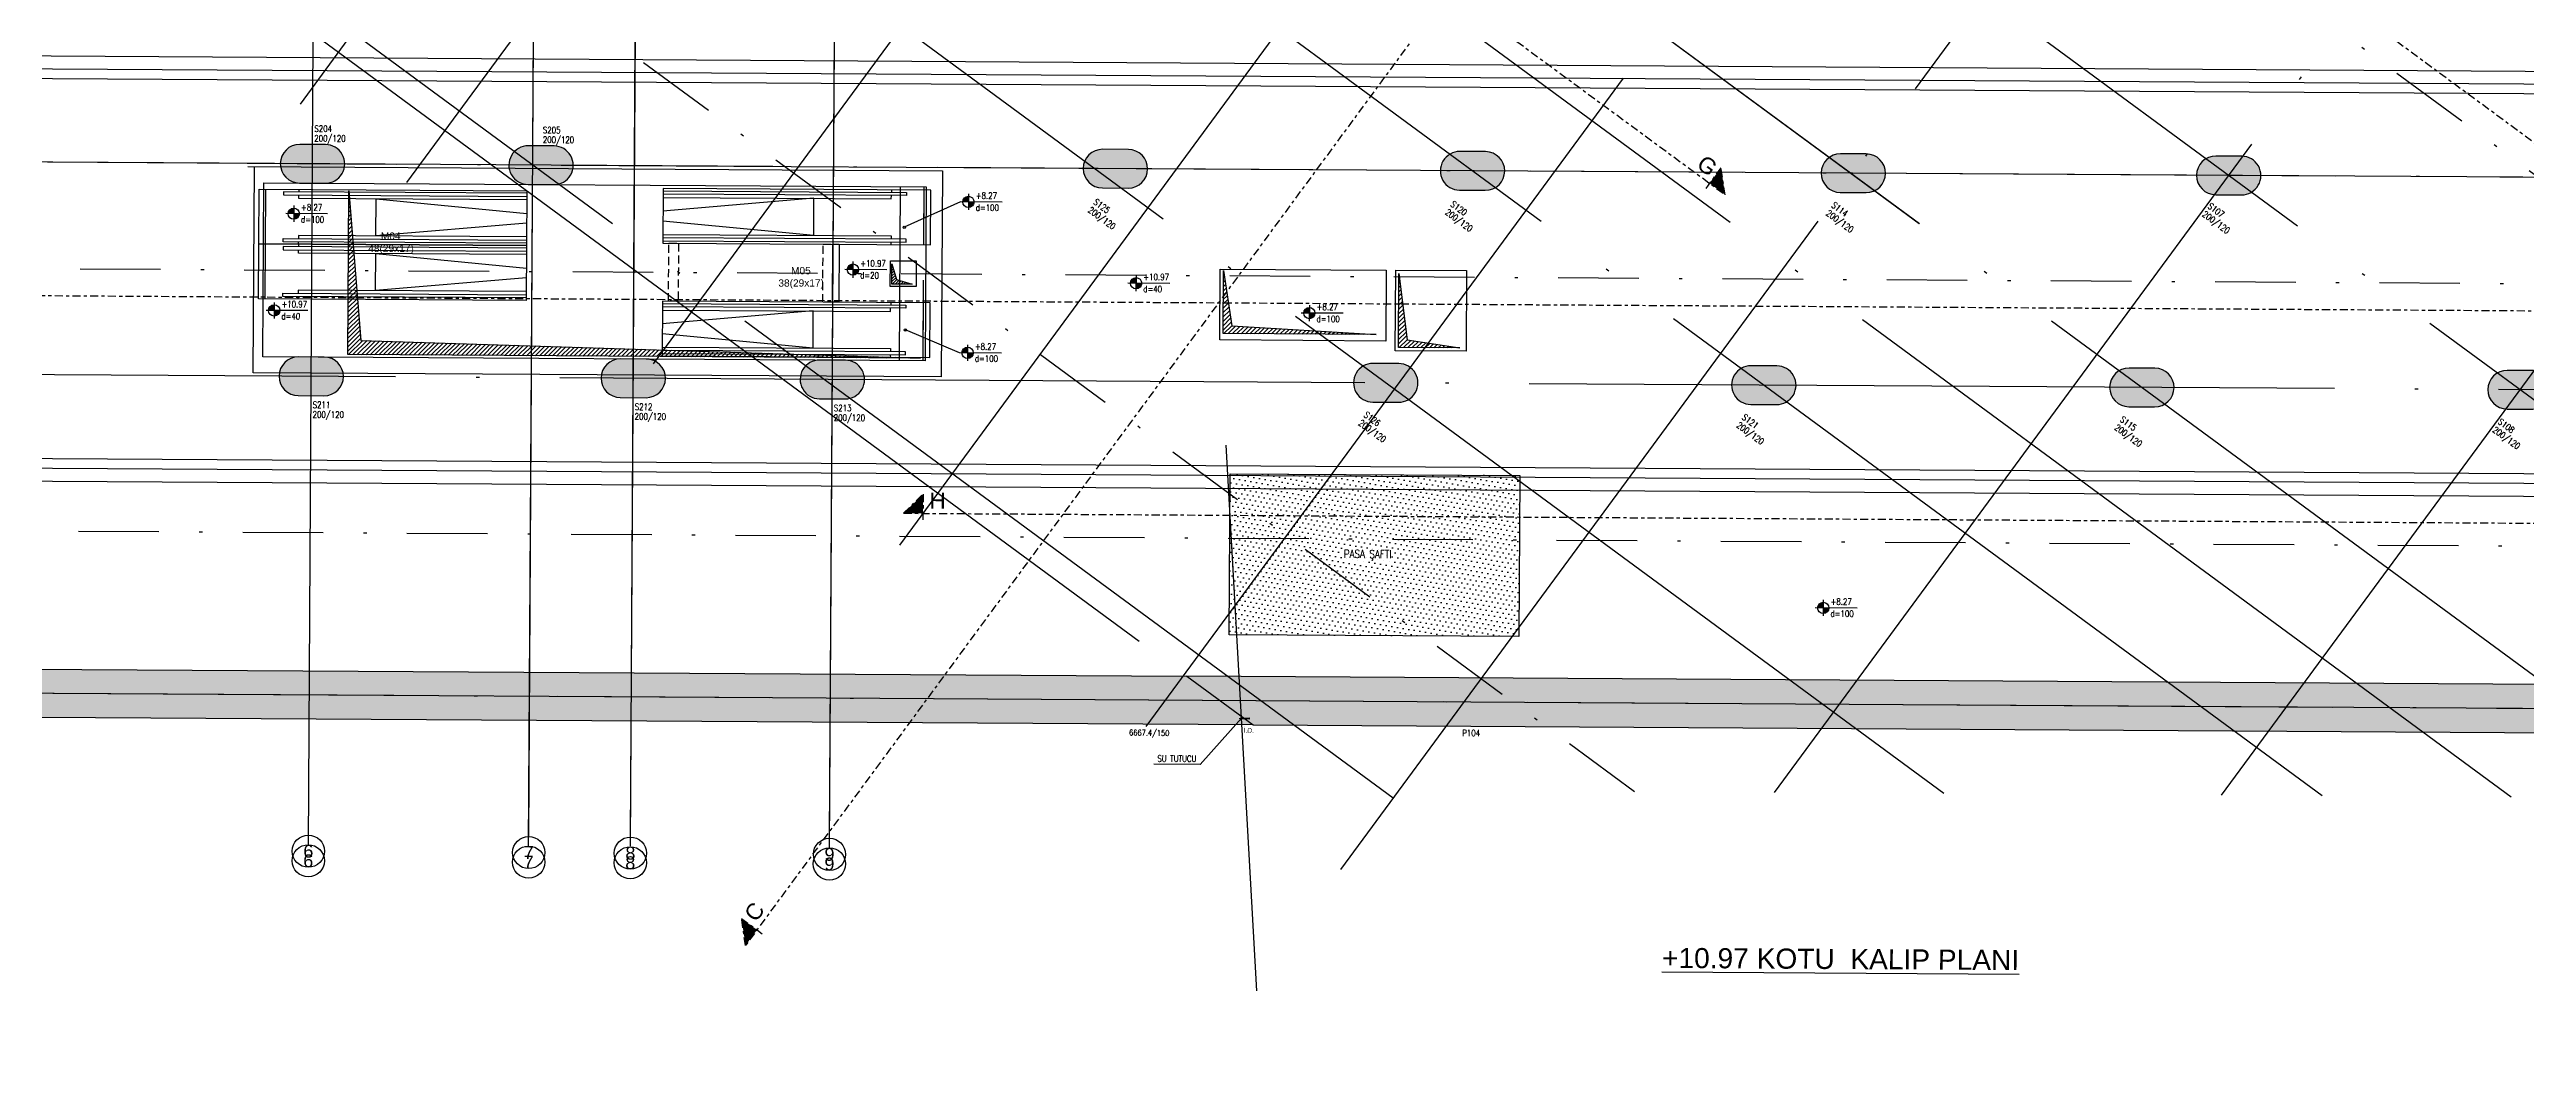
# Model space of a CAD drawing. Header units: millimetres. Extents: x 400392 to 401381, y 4543975 to 4544147.
# Drawn here: x 400687.6 to 400764.5, y 4544069.7 to 4544100.7 of the extents above; entities that cross this region are included whole.
import ezdxf
from ezdxf.enums import TextEntityAlignment as Align

# ---------------------------------------------------------------- set-up
doc = ezdxf.new("R2010")
doc.units = ezdxf.units.MM
for name, pattern in [('ACAD_ISO05W100', [33, 24, -3, 0, -3, 0, -3]), ('AKS', [3, 2.5, -0.25, 0, -0.25]), ('CENTER', [2, 1.25, -0.25, 0.25, -0.25]), ('CONTINU', [0]), ('DASHDOT2', [0.5, 0.25, -0.125, 0, -0.125]), ('HIDDEN', [0.375, 0.25, -0.125])]:
    doc.linetypes.add(name, pattern=pattern)
for name, color, linetype in [('aks prota', 2, 'AKS'), ('bosluk prota', 2, 'Continuous'), ('bosluk tarama prota', 8, 'Continuous'), ('boşluk prota', 2, 'Continuous'), ('boşluk taraması prota', 252, 'Continuous'), ('caks prota', 4, 'Continuous'), ('iderzi_PROTA', 3, 'Continuous'), ('kesit tarama prota', 252, 'Continuous'), ('kiriş prota', 6, 'Continuous'), ('kolon prota', 1, 'Continuous'), ('kolon tarama prota', 252, 'Continuous'), ('lkolon prota', 4, 'Continuous'), ('lperde prota', 4, 'Continuous'), ('not yazısı prota', 6, 'Continuous'), ('not çizgisi prota', 4, 'Continuous'), ('perde prota', 1, 'Continuous'), ('PRT-AL-TUNEL_EKSENI', 14, 'DASHDOT2'), ('prt-s-taxis', 7, 'Continuous'), ('skesit prota', 7, 'Continuous'), ('st-s_kolon tarama', 252, 'Continuous'), ('st-s_level (kot)', 6, 'Continuous'), ('st-s_levelmark (kot işareti)', 4, 'Continuous'), ('st_s_su tutucu', 2, 'Continuous'), ('st_s_ölçü', 4, 'Continuous'), ('taks prota', 7, 'Continuous'), ('temel prota', 6, 'Continuous'), ('tkesit prota', 7, 'Continuous'), ('tkolon prota', 6, 'Continuous'), ('tperde prota', 6, 'Continuous'), ('tplan prota', 7, 'Continuous')]:
    doc.layers.add(name, color=color, linetype=linetype)
doc.styles.add('AKS', font='romanstw.shx', dxfattribs={"height": 25})
doc.styles.add('Arial', font='Arial.ttf')
doc.styles.add('OLCU', font='romanstw.shx')
doc.styles.add('PRT-MI-a_Arial', font='Arial.ttf', dxfattribs={"height": 30})
doc.styles.add('TAKS', font='Arial Unicode.ttf')
doc.styles.add('text25_PROTA', font='Arial.ttf', dxfattribs={"height": 25})
doc.styles.add('tkolon', font='romanstw.shx')
doc.styles.add('TSIMPLEX', font='romanstw.shx')
doc.dimstyles.new('1-50', dxfattribs={"dimtxt": 10, "dimasz": 4, "dimexe": 4, "dimexo": 8, "dimgap": 4, "dimtad": 1, "dimdec": 1, "dimrnd": 0.05, "dimzin": 9, "dimdsep": 46, "dimtxsty": 'OLCU', "dimblk1": 'OBLIQUE', "dimblk2": 'OBLIQUE', "dimsah": 1, "dimcen": 2, "dimdle": 4, "dimclrd": 4, "dimclre": 4, "dimclrt": 3, "dimadec": 1, "dimazin": 0, "dimtfac": 1, "dimtdec": 1, "dimtix": 1, "dimtmove": 2, "dimatfit": 3, "dimldrblk": 'OBLIQUE', "dimfxl": 1, "dimtvp": 1, "dimtolj": 1, "dimtzin": 1, "dimarcsym": 0})

# ---------------------------------------------------------------- blocks, each defined once
blk = doc.blocks.new('A$C5FA63770')
at = {"color": 253}
blk.add_lwpolyline([(-574.4182109265821, 268.9042390474756), (-574.4182109265821, 98.90423904751833)], dxfattribs=at)
at = {"layer": 'st_s_ölçü', "color": 252, "ltscale": 0.1}
blk.add_line((235.9810456187479, 98.90423904754334), (235.9810456187479, 268.904239047497), dxfattribs=at)
for points in [[(-574.4182109265821, 98.90423904751833), (256.9810456187362, 98.90423904741374), (256.9810456187508, 268.9042390475433), (-574.4182109265821, 268.9042390474756)], [(-574.4182109265821, 261.4042390475433), (181.2810456187726, 261.4042390475433), (181.2810456187726, 251.6542390475433), (-574.4182109265821, 251.6542390475433)], [(-574.4182109265821, 241.404239047497), (134.2810456187726, 241.404239047497), (134.2810456187653, 251.6542390475433)], [(-574.4182109265821, 168.904239047497), (-105.9189543819521, 126.4042390475902), (-105.9189543819521, 241.404239047497), (-574.4182109265821, 198.904239047497)], [(134.2810456187726, 268.9042390475433), (134.2810456187581, 261.4042390475433)], [(-574.4182109265821, 126.4042390475906), (134.2810456187726, 126.4042390475897), (134.2810456187653, 116.1542390475433)], [(-574.4182109265821, 106.4042390475443), (181.2810456187726, 106.4042390475433), (181.2810456187726, 116.1542390475433), (-574.4182109265821, 116.1542390475443)], [(134.2810456187726, 98.90423904754334), (134.2810456187581, 106.4042390475433)]]:
    blk.add_lwpolyline(points, dxfattribs=at)
blk = doc.blocks.new('Stair_Anotation')
at = {"color": 0, "style": 'PRT-MI-a_Arial'}
blk.add_attdef('M.ADI', text='', height=0.2, dxfattribs=at).set_placement((0, 0), align=Align.BOTTOM_CENTER)
blk.add_attdef('BAS.SAYI-(EN-RIHT)', text='', height=0.2, dxfattribs=at).set_placement((0, -0.07999999999999999), align=Align.TOP_CENTER)
blk = doc.blocks.new('PLAN_KOT')
at = {"layer": 'st-s_levelmark (kot işareti)'}
h = blk.add_hatch(color=256, dxfattribs=at)
h.paths.add_polyline_path([(0, 17.5, 0.4142135623730951), (-17.5, 0), (0, 0)])
h.paths.add_polyline_path([(17.5, 0), (0, 0), (0, -17.5, 0.4142135623730951)])
for p, q in [((105, 0), (-25, 0)), ((0, 25), (0, -25))]:
    blk.add_line(p, q, dxfattribs=at)
blk.add_circle((0, 0), 17.5, dxfattribs=at)
at = {"layer": 'st-s_level (kot)', "color": 6, "style": 'OLCU', "width": 0.8}
for tag, p in [('KOT', (22.6700442370493, 9.780006943954504)), ('DÖŞEME_KALINLIĞI', (22.6700442370493, -27.62999305603444))]:
    blk.add_attdef(tag, p, '', height=20, dxfattribs=at)
blk = doc.blocks.new('_Oblique')
at = {"layer": 'st_s_ölçü', "lineweight": -2}
blk.add_line((-0.5, -0.5), (0.5, 0.5), dxfattribs=at)
blk = doc.blocks.new('D')
at = {"layer": 'st_s_su tutucu', "linetype": 'CONTINU', "ltscale": 0.2}
for p, q in [((-39987.83090962706, 52508.18991963421), (-39992.63090966878, 52508.18991966914)), ((-39992.63090966878, 52508.18991966914), (-39992.63090980848, 52507.38991968935)), ((-39992.63090980848, 52507.38991968935), (-39990.63090962501, 52506.05655179494)), ((-39990.63090992199, 52478.65671955824), (-39991.93117670823, 52478.6567195757)), ((-39991.93117670823, 52478.6567195757), (-39991.93117659182, 52477.72311959402)), ((-39991.93117659182, 52477.72311959402), (-39990.63090987367, 52477.72311951835)), ((-39990.6309096902, 52498.50671976196), (-39991.53117650332, 52498.50671977942)), ((-39991.53117650332, 52498.50671977942), (-39991.53117639622, 52497.87311976865)), ((-39991.53117639622, 52497.87311976865), (-39990.63090970417, 52497.87311978029)), ((-39990.63090980196, 52488.50671968629), (-39991.53117661508, 52488.50671963972)), ((-39991.53117661508, 52488.50671963972), (-39991.53117662905, 52487.87311965806)), ((-39991.53117662905, 52487.87311965806), (-39990.630909937, 52487.87311964059)), ((-39991.53117661508, 52467.87311965223), (-39991.53117662905, 52468.5067196339)), ((-39991.53117662905, 52468.5067196339), (-39990.630909937, 52468.50671965136)), ((-39990.63090980196, 52467.87311960567), (-39991.53117661508, 52467.87311965223)), ((-39991.53117650332, 52457.87311951254), (-39991.53117639622, 52458.50671952331)), ((-39991.53117639622, 52458.50671952331), (-39990.63090970417, 52458.50671951166)), ((-39990.6309096902, 52457.87311953), (-39991.53117650332, 52457.87311951254)), ((-39990.63090962501, 52506.05655179494), (-39990.6309096902, 52498.50671976196)), ((-39990.63090970417, 52497.87311978029), (-39990.63090980196, 52488.50671968629)), ((-39990.630909937, 52487.87311964059), (-39990.63090992199, 52478.65671955824)), ((-39990.630909937, 52468.50671965136), (-39990.63090992199, 52477.72311973372)), ((-39990.63090970417, 52458.50671951166), (-39990.63090980196, 52467.87311960567)), ((-39990.63090962501, 52450.32328749701), (-39990.6309096902, 52457.87311953)), ((-39989.83090974534, 52506.05655187643), (-39987.83090964103, 52507.38991968935)), ((-39989.83090955907, 52498.50671965136), (-39989.83090974534, 52506.05655187643)), ((-39988.9306429881, 52498.50671966883), (-39989.83090955907, 52498.50671965136)), ((-39989.83090992229, 52488.50671961062), (-39989.83090981984, 52497.87311973373)), ((-39989.83090981984, 52497.87311973373), (-39988.93064300207, 52497.87311962313)), ((-39988.93064335132, 52488.50671965136), (-39989.83090992229, 52488.50671961062)), ((-39989.83091007002, 52478.65671960481), (-39989.8309099316, 52487.87311978029)), ((-39989.8309099316, 52487.87311978029), (-39988.93064311383, 52487.87311964059)), ((-39988.53064343977, 52478.65671965137), (-39989.83091007002, 52478.65671960481)), ((-39989.83090998934, 52477.72311965805), (-39988.53064344908, 52477.72311964058)), ((-39989.83091007002, 52477.72311968715), (-39989.8309099316, 52468.50671951166)), ((-39989.8309099316, 52468.50671951166), (-39988.93064311383, 52468.50671965136)), ((-39988.93064335132, 52467.87311964059), (-39989.83090992229, 52467.87311968134)), ((-39989.83090992229, 52467.87311968134), (-39989.83090981984, 52458.50671955823)), ((-39989.83090981984, 52458.50671955823), (-39988.93064300207, 52458.50671966883)), ((-39988.9306429881, 52457.87311962313), (-39989.83090955907, 52457.87311964059)), ((-39989.83090955907, 52457.87311964059), (-39989.83090974534, 52450.32328741552)), ((-39988.93064300207, 52497.87311962313), (-39988.9306429881, 52498.50671966883)), ((-39988.93064311383, 52487.87311964059), (-39988.93064335132, 52488.50671965136)), ((-39988.93064311383, 52468.50671965136), (-39988.93064335132, 52467.87311964059)), ((-39988.93064300207, 52458.50671966883), (-39988.9306429881, 52457.87311962313)), ((-39988.53064344908, 52477.72311964058), (-39988.53064343977, 52478.65671965137)), ((-39987.83090964103, 52507.38991968935), (-39987.83090962706, 52508.18991963421)), ((-39992.63090980848, 52448.98991960261), (-39990.63090962501, 52450.32328749701)), ((-39992.63090966878, 52448.18991962282), (-39992.63090980848, 52448.98991960261)), ((-39987.83090962706, 52448.18991965774), (-39992.63090966878, 52448.18991962282)), ((-39989.83090974534, 52450.32328741552), (-39987.83090964103, 52448.98991960261)), ((-39987.83090964103, 52448.98991960261), (-39987.83090962706, 52448.18991965774))]:
    blk.add_line(p, q, dxfattribs=at)

msp = doc.modelspace()

# ---------------------------------------------------------------- hatches: boundary and pattern name
at = {"layer": 'bosluk tarama prota'}
h = msp.add_hatch(dxfattribs=at)
h.set_pattern_fill('ANSI31', color=256, scale=0.4999999155251673, angle=204.7693146184561)
h.set_pattern_definition([(44.76931461914369, (400744.5006967778, 4544096.502815258), (-0.04401587322390473, 0.04437174308518879), [])])
h.paths.add_polyline_path([(400713.7229223931, 4544093.448708852), (400713.7254730705, 4544094.082221902), (400713.868917421, 4544093.596213774), (400714.3527907133, 4544093.44617285)])
at = {"layer": 'boşluk taraması prota', "ltscale": 2}
h = msp.add_hatch(dxfattribs=at)
h.set_pattern_fill('ANSI31', color=256, scale=0.02999999493151005, angle=-0.3483762470927203, style=0)
h.set_pattern_definition([(44.65162375290723, (399992.1162956562, 4543684.24982621), (-0.0669411463886956, 0.06776018266323292), [])])
h.paths.add_polyline_path([(400696.859255732, 4544096.348439088), (400697.2320791604, 4544091.70152889), (400714.6292125471, 4544091.152148707), (400696.828318391, 4544091.26038504)])
h = msp.add_hatch(dxfattribs=at)
h.set_pattern_fill('ANSI31', color=256, scale=0.02999999493151005, angle=-0.3483762470927203, style=0)
h.set_pattern_definition([(44.65162375290723, (400019.2950001881, 4543684.902762224), (-0.0669411463886956, 0.06776018266323292), [])])
h.paths.add_polyline_path([(400724.0189420306, 4544093.873575572), (400724.2745599071, 4544092.14905331), (400728.7582758493, 4544091.884431597), (400724.0070229229, 4544091.913321055)])
h = msp.add_hatch(dxfattribs=at)
h.set_pattern_fill('ANSI31', color=256, scale=0.02999999493151005, angle=-0.3483762470927203, style=0)
h.set_pattern_definition([(44.65162375290723, (400024.7424664143, 4543684.469632193), (-0.0669411463886956, 0.06776018266323292), [])])
h.paths.add_polyline_path([(400729.4684737795, 4544093.780148119), (400729.7220261344, 4544091.715923278), (400731.3544537066, 4544091.468638502), (400729.4544891496, 4544091.480191023)])
at = {"layer": 'kesit tarama prota'}
h = msp.add_hatch(color=256, dxfattribs=at)
h.dxf.hatch_style = 1
h.paths.add_polyline_path([(400739.467244687, 4544097.065252308), (400739.5948854922, 4544096.226379503), (400739.1116286879, 4544096.581995502)])
h = msp.add_hatch(color=256, dxfattribs=at)
h.dxf.hatch_style = 1
h.paths.add_polyline_path([(400714.6921291356, 4544086.929183064), (400714.0884921644, 4544086.332842421), (400714.6884809718, 4544086.329194256)])
h = msp.add_hatch(color=256, dxfattribs=at)
h.dxf.hatch_style = 1
h.paths.add_polyline_path([(400709.0515934285, 4544073.750547223), (400709.1792342332, 4544072.911674418), (400709.5348502332, 4544073.394931221)])
at = {"layer": 'kolon tarama prota'}
h = msp.add_hatch(color=256, dxfattribs=at)
h.dxf.hatch_style = 1
edge = h.paths.add_edge_path()
edge.add_arc((400695.3337569153, 4544097.187759036), 0.5999998986302009, 89.65162375290727, 269.6516237529073)
edge.add_line((400695.3301087506, 4544096.587770229), (400696.1300938276, 4544096.58290601))
edge.add_arc((400696.1337419916, 4544097.182894818), 0.5999998986302009, 269.6516237529073, 449.6516237529074)
edge.add_line((400696.1373901563, 4544097.782883625), (400695.3374050793, 4544097.787747845))
h = msp.add_hatch(color=256, dxfattribs=at)
h.dxf.hatch_style = 1
edge = h.paths.add_edge_path()
edge.add_arc((400695.7332493039, 4544097.185694974), 0.5999998986278553, -0.3483762470927203, 359.6516237529073)
h = msp.add_hatch(color=256, dxfattribs=at)
h.dxf.hatch_style = 1
edge = h.paths.add_edge_path()
edge.add_arc((400702.4298594557, 4544097.144611984), 0.5999998986302009, 89.65162375290727, 269.6516237529073)
edge.add_line((400702.4262112915, 4544096.544623176), (400703.2261963685, 4544096.539758956))
edge.add_arc((400703.2298445324, 4544097.139747764), 0.5999998986302009, 269.6516237529073, 449.6516237529074)
edge.add_line((400703.2334926967, 4544097.739736572), (400702.4335076197, 4544097.744600791))
h = msp.add_hatch(color=256, dxfattribs=at)
h.dxf.hatch_style = 1
edge = h.paths.add_edge_path()
edge.add_arc((400720.264071879, 4544097.036173061), 0.5999998986302009, 89.65162375290727, 269.6516237529073)
edge.add_line((400720.2604237148, 4544096.436184254), (400721.0604087918, 4544096.431320034))
edge.add_arc((400721.0640569557, 4544097.031308842), 0.5999998986302009, 269.6516237529073, 449.6516237529074)
edge.add_line((400721.0677051204, 4544097.63129765), (400720.2677200434, 4544097.636161869))
h = msp.add_hatch(color=256, dxfattribs=at)
h.dxf.hatch_style = 1
edge = h.paths.add_edge_path()
edge.add_arc((400731.3528461806, 4544096.968749017), 0.5999998986302009, 89.65162375290727, 269.6516237529073)
edge.add_line((400731.3491980154, 4544096.36876021), (400732.1491830924, 4544096.36389599))
edge.add_arc((400732.1528312578, 4544096.963884797), 0.5999998986302009, 269.6516237529073, 449.6516237529074)
edge.add_line((400732.1564794215, 4544097.563873606), (400731.3564943445, 4544097.568737825))
h = msp.add_hatch(color=256, dxfattribs=at)
h.dxf.hatch_style = 1
edge = h.paths.add_edge_path()
edge.add_arc((400743.1762612783, 4544096.896858072), 0.5999998986302009, 89.65162375290727, 269.6516237529073)
edge.add_line((400743.1726131137, 4544096.296869265), (400743.9725981907, 4544096.292005045))
edge.add_arc((400743.9762463551, 4544096.891993852), 0.5999998986302009, 269.6516237529073, 449.6516237529074)
edge.add_line((400743.9798945198, 4544097.491982661), (400743.1799094428, 4544097.496846881))
h = msp.add_hatch(color=256, dxfattribs=at)
h.dxf.hatch_style = 1
edge = h.paths.add_edge_path()
edge.add_arc((400754.8321650471, 4544096.825985899), 0.5999998986302009, 89.65162375290727, 269.6516237529073)
edge.add_line((400754.8285168828, 4544096.22599709), (400755.6285019598, 4544096.221132871))
edge.add_arc((400755.6321501243, 4544096.82112168), 0.5999998986302009, 269.6516237529073, 449.6516237529074)
edge.add_line((400755.635798288, 4544097.421110487), (400754.835813211, 4544097.425974706))
h = msp.add_hatch(color=256, dxfattribs=at)
h.dxf.hatch_style = 1
edge = h.paths.add_edge_path()
edge.add_arc((400695.2936271061, 4544090.587882154), 0.5999998986302009, 89.65162375290727, 269.6516237529073)
edge.add_line((400695.2899789414, 4544089.987893345), (400696.0899640184, 4544089.983029125))
edge.add_arc((400696.0936121834, 4544090.583017934), 0.5999998986302009, 269.6516237529073, 449.6516237529074)
edge.add_line((400696.0972603485, 4544091.183006741), (400695.2972752715, 4544091.187870961))
h = msp.add_hatch(color=256, dxfattribs=at)
h.dxf.hatch_style = 1
edge = h.paths.add_edge_path()
edge.add_arc((400705.2934405664, 4544090.527079413), 0.5999998986302009, 89.65162375290727, 269.6516237529073)
edge.add_line((400705.2897924017, 4544089.927090604), (400706.0897774787, 4544089.922226384))
edge.add_arc((400706.0934256436, 4544090.522215193), 0.5999998986302009, 269.6516237529073, 449.6516237529074)
edge.add_line((400706.0970738088, 4544091.122204), (400705.2970887318, 4544091.12706822))
h = msp.add_hatch(color=256, dxfattribs=at)
h.dxf.hatch_style = 1
edge = h.paths.add_edge_path()
edge.add_arc((400711.4750245269, 4544090.489492986), 0.5999998986302009, 89.65162375290727, 269.6516237529073)
edge.add_line((400711.4713763623, 4544089.889504178), (400712.2713614393, 4544089.884639959))
edge.add_arc((400712.2750096032, 4544090.484628768), 0.5999998986302009, 269.6516237529073, 449.6516237529074)
edge.add_line((400712.2786577679, 4544091.084617575), (400711.4786726909, 4544091.089481794))
h = msp.add_hatch(color=256, dxfattribs=at)
h.dxf.hatch_style = 1
edge = h.paths.add_edge_path()
edge.add_arc((400728.6579054147, 4544090.385014413), 0.5999998986302009, 89.65162375290727, 269.6516237529073)
edge.add_line((400728.6542572505, 4544089.785025604), (400729.4542423275, 4544089.780161384))
edge.add_arc((400729.4578904915, 4544090.380150194), 0.5999998986302009, 269.6516237529073, 449.6516237529074)
edge.add_line((400729.4615386566, 4544090.980139), (400728.6615535796, 4544090.98500322))
h = msp.add_hatch(color=256, dxfattribs=at)
h.dxf.hatch_style = 1
edge = h.paths.add_edge_path()
edge.add_arc((400740.3966675913, 4544090.313638191), 0.5999998986302009, 89.65162375290727, 269.6516237529073)
edge.add_line((400740.3930194275, 4544089.713649381), (400741.1930045045, 4544089.708785161))
edge.add_arc((400741.1966526676, 4544090.308773972), 0.5999998986302009, 269.6516237529073, 449.6516237529074)
edge.add_line((400741.2003008332, 4544090.908762779), (400740.4003157562, 4544090.913626999))
h = msp.add_hatch(color=256, dxfattribs=at)
h.dxf.hatch_style = 1
edge = h.paths.add_edge_path()
edge.add_arc((400752.1354297679, 4544090.242261969), 0.5999998986302009, 89.65162375290727, 269.6516237529073)
edge.add_line((400752.1317816032, 4544089.64227316), (400752.9317666802, 4544089.63740894))
edge.add_arc((400752.9354148447, 4544090.237397749), 0.5999998986302009, 269.6516237529073, 449.6516237529074)
edge.add_line((400752.9390630089, 4544090.837386556), (400752.1390779319, 4544090.842250776))
h = msp.add_hatch(color=256, dxfattribs=at)
h.dxf.hatch_style = 1
edge = h.paths.add_edge_path()
edge.add_arc((400763.8777282783, 4544090.170864244), 0.5999998986302009, 89.65162375290727, 269.6516237529073)
edge.add_line((400763.8740801145, 4544089.570875434), (400764.6740651915, 4544089.566011215))
edge.add_arc((400764.6777133555, 4544090.166000024), 0.5999998986302009, 269.6516237529073, 449.6516237529074)
edge.add_line((400764.6813615202, 4544090.76598883), (400763.8813764432, 4544090.77085305))
h = msp.add_hatch(color=256, dxfattribs=at)
h.dxf.hatch_style = 1
h.paths.add_polyline_path([(400724.9373683617, 4544079.757441649), (400658.1795633119, 4544080.163354972), (400658.1950680111, 4544082.713307403), (400657.7950753584, 4544082.715739515), (400657.7975074686, 4544083.115732053), (400659.3974777358, 4544083.106003614), (400659.388661338, 4544081.656030662), (400722.881954405, 4544081.269966837)])
h = msp.add_hatch(color=256, dxfattribs=at)
h.dxf.hatch_style = 1
h.paths.add_polyline_path([(400795.5261809491, 4544080.828261792), (400722.881954405, 4544081.269966837), (400724.9373683617, 4544079.757441649), (400797.5815949058, 4544079.315736605)])
at = {"layer": 'st-s_kolon tarama', "ltscale": 0.001}
h = msp.add_hatch(dxfattribs=at)
h.set_pattern_fill('DOTS', color=253, scale=0.0999999831050335, angle=53.65945628526433)
h.set_pattern_definition([(53.65945628526433, (399642.7491170261, 4543676.967119813), (-0.08083826416323478, 0.1580098652856432), [0, -0.1587499731792406])])
h.paths.add_polyline_path([(400733.2255904083, 4544087.507188922), (400724.2257582936, 4544087.56191139), (400724.1953569232, 4544082.562004658), (400733.1951890374, 4544082.507282193)])

# ---------------------------------------------------------------- linework, layer by layer
at = {"layer": 'aks prota', "ltscale": 10}
for p, q in [((400781.6081755203, 4544077.412824551), (400698.790185268, 4544138.356410069)), ((400781.6081962716, 4544077.41282396), (400698.7901920262, 4544138.356419776)), ((400781.6081962711, 4544077.41282396), (400698.7901920262, 4544138.356419776)), ((400698.6671725954, 4544096.605838317), (400726.3459521569, 4544134.21932752)), ((400698.667179333, 4544096.605840969), (400726.3459635703, 4544134.219336527)), ((400698.667179333, 4544096.605840968), (400726.3459635698, 4544134.219336526)), ((400769.8694133442, 4544077.484200774), (400694.7006012714, 4544132.798956818)), ((400769.8694321113, 4544077.484200194), (400694.7006073385, 4544132.798965584)), ((400764.0000322564, 4544077.519888883), (400692.6558092739, 4544130.020230191)), ((400764.0000500316, 4544077.519888313), (400692.6558149951, 4544130.02023849)), ((400764.000050032, 4544077.519888313), (400692.6558149955, 4544130.020238489)), ((400706.3187386668, 4544090.975251655), (400733.9975182279, 4544128.588740858)), ((400706.3187466972, 4544090.975253357), (400733.9975309349, 4544128.588748914)), ((400706.3187466976, 4544090.975253355), (400733.9975309344, 4544128.588748914)), ((400758.1306511681, 4544077.555576995), (400690.6110172765, 4544127.241503565)), ((400758.1306679519, 4544077.55557643), (400690.6110226521, 4544127.241511393)), ((400713.969804361, 4544085.345032729), (400741.6485839221, 4544122.958521932)), ((400713.9698136831, 4544085.34503348), (400741.6485979217, 4544122.958529036)), ((400746.3918889915, 4544077.626953218), (400686.5214332794, 4544121.684050313)), ((400746.391903792, 4544077.626952664), (400686.5214379649, 4544121.684057202)), ((400746.3919037925, 4544077.626952664), (400686.5214379644, 4544121.684057202)), ((400721.6218708106, 4544079.714078331), (400749.3006503731, 4544117.327567535)), ((400721.6218814263, 4544079.71407813), (400749.3006656636, 4544117.327573689)), ((400721.6218814263, 4544079.71407813), (400749.3006656636, 4544117.327573689)), ((400729.2924875324, 4544077.483805357), (400680.4463266181, 4544113.428413237)), ((400729.292499444, 4544077.483804777), (400680.4463302772, 4544113.428418729)), ((400729.2924994444, 4544077.483804778), (400680.4463302768, 4544113.428418729)), ((400727.6625808673, 4544075.268878336), (400755.3413604288, 4544112.882367539)), ((400727.6625925032, 4544075.268877383), (400755.3413767419, 4544112.882372942)), ((400727.6625925037, 4544075.268877383), (400755.3413767414, 4544112.882372942)), ((400695.6051769615, 4544076.038859314), (400695.8160685152, 4544110.722759714)), ((400702.4450505236, 4544075.997270232), (400702.6559420777, 4544110.681170633)), ((400702.4468602976, 4544076.296125297), (400702.6559346654, 4544110.681165603)), ((400705.6050686184, 4544075.990639271), (400705.8170761466, 4544110.858076315)), ((400705.6068778592, 4544076.289494338), (400705.8170682015, 4544110.858071255)), ((400711.7846322474, 4544075.940481957), (400711.9966397746, 4544110.807919001)), ((400711.7864404432, 4544076.239337031), (400711.9966307851, 4544110.80791395)), ((400741.1294293646, 4544077.658951012), (400762.9365465399, 4544107.293269411)), ((400741.1294432762, 4544077.658950463), (400762.9365641358, 4544107.293273869)), ((400741.1294432767, 4544077.658950463), (400762.9365641358, 4544107.293273869)), ((400755.0102138156, 4544077.574550464), (400771.9815030657, 4544100.637323283)), ((400755.0102300723, 4544077.5745499), (400771.9815221885, 4544100.637326617)), ((400755.0102300723, 4544077.5745499), (400771.981522189, 4544100.637326618)), ((400818.7517130733, 4544096.437332829), (400652.8355602366, 4544097.446167327)), ((400818.7516860478, 4544096.437330205), (400652.8355612424, 4544097.446164533)), ((400800.330014789, 4544096.549343893), (400676.9196142028, 4544097.299726947)), ((400818.7115832577, 4544089.837454831), (400652.7954304214, 4544090.846289329)), ((400818.7115562381, 4544089.837453322), (400652.7954314332, 4544090.84628765)), ((400818.6513885348, 4544079.937637832), (400652.7352356981, 4544080.94647233)), ((400818.6513615251, 4544079.937637997), (400652.7352367202, 4544080.946472324)), ((400800.2296902505, 4544080.049648897), (400676.8192896638, 4544080.800031951))]:
    msp.add_line(p, q, dxfattribs=at)
at = {"layer": 'bosluk prota'}
msp.add_lwpolyline([(400713.7229223931, 4544093.448708852), (400713.7254730705, 4544094.082221902), (400713.868917421, 4544093.596213774), (400714.3527907133, 4544093.44617285)], close=True, dxfattribs=at)
at = {"layer": 'boşluk prota', "ltscale": 0.05}
for points in [[(400696.859255732, 4544096.348439088), (400697.2320791604, 4544091.70152889), (400714.6136318897, 4544091.152243443), (400696.828318391, 4544091.26038504)], [(400724.0189420306, 4544093.873575572), (400724.2745599071, 4544092.14905331), (400728.7582758493, 4544091.884431597), (400724.0070229229, 4544091.913321055)], [(400729.4684737795, 4544093.780148119), (400729.7220261344, 4544091.715923278), (400731.3544537066, 4544091.468638502), (400729.4544891496, 4544091.480191023)]]:
    msp.add_lwpolyline(points, close=True, dxfattribs=at)
at = {"layer": 'caks prota', "ltscale": 0.05}
for centre, radius in [((400695.6039477545, 4544075.837723698), 0.4999999155251675), ((400702.4468201045, 4544075.796116384), 0.4999999155251675), ((400705.6030806117, 4544075.776927922), 0.4999999155251675), ((400711.7853920488, 4544075.739334249), 0.4999999155251675), ((400695.6021368247, 4544075.538868557), 0.4999999999999999), ((400702.4450103305, 4544075.497261235), 0.4999999999999999), ((400705.6012713718, 4544075.478072768), 0.4999999999999999), ((400711.7835838534, 4544075.440479089), 0.4999999999999999)]:
    msp.add_circle(centre, radius, dxfattribs=at)
at = {"layer": 'iderzi_PROTA', "linetype": 'ACAD_ISO05W100', "ltscale": 2}
msp.add_line((400682.7372140992, 4544110.811427654), (400724.9373683617, 4544079.757441649), dxfattribs=at)
at = {"layer": 'kiriş prota'}
for p, q in [((400657.9045204055, 4544100.715403741), (400809.4016941022, 4544099.794242224)), ((400657.824260674, 4544087.515649976), (400809.2714356445, 4544086.594792469))]:
    msp.add_line(p, q, dxfattribs=at)
at = {"layer": 'kiriş prota', "ltscale": 10}
msp.add_line((400713.9575865571, 4544091.074409038), (400713.9904200369, 4544096.474308306), dxfattribs=at)
at = {"layer": 'kiriş prota', "linetype": 'HIDDEN', "ltscale": 10}
msp.add_line((400714.6896237093, 4544091.069957968), (400714.7224571882, 4544096.469857237), dxfattribs=at)
at = {"layer": 'kiriş prota'}
for points in [[(400711.8879262051, 4544094.687059314), (400712.0879224739, 4544094.685843259), (400712.0769779799, 4544092.885876836), (400711.876981711, 4544092.88709289)], [(400723.9191853376, 4544093.913891774), (400729.0690892688, 4544093.882578363), (400729.0557126654, 4544091.682619402), (400723.9058087338, 4544091.713932814)], [(400729.3690836723, 4544093.880754281), (400731.5690426338, 4544093.867377678), (400731.553841949, 4544091.367424313), (400729.3538829875, 4544091.380800916)]]:
    msp.add_lwpolyline(points, close=True, dxfattribs=at)
at = {"layer": 'kolon prota', "color": 1}
for points in [[(400695.33740508, 4544097.787747845, 0.9999999999999999), (400695.3301087506, 4544096.587770229), (400696.1300938278, 4544096.58290601, 0.9999999999999999), (400696.1373901563, 4544097.782883625)], [(400702.4335076204, 4544097.744600791, 0.9999999999999999), (400702.4262112915, 4544096.544623176), (400703.2261963682, 4544096.539758956, 0.9999999999999999), (400703.2334926967, 4544097.739736572)], [(400720.2677200432, 4544097.636161869, 0.9999999999999999), (400720.2604237148, 4544096.436184254), (400721.0604087911, 4544096.431320035, 0.9999999999999999), (400721.0677051204, 4544097.63129765)], [(400731.3564943443, 4544097.568737825, 0.9999999999999999), (400731.3491980154, 4544096.36876021), (400732.1491830917, 4544096.363895992, 0.9999999999999999), (400732.1564794215, 4544097.563873606)], [(400743.1799094426, 4544097.496846881, 0.9999999999999999), (400743.1726131137, 4544096.296869265), (400743.9725981909, 4544096.292005045, 0.9999999999999999), (400743.9798945198, 4544097.491982661)], [(400754.8358132113, 4544097.425974706, 0.9999999999999999), (400754.8285168828, 4544096.22599709), (400755.6285019591, 4544096.221132872, 0.9999999999999999), (400755.635798288, 4544097.421110487)], [(400695.2972752713, 4544091.187870961, 0.9999999999999999), (400695.2899789414, 4544089.987893345), (400696.0899640182, 4544089.983029125, 0.9999999999999999), (400696.0972603485, 4544091.183006741)], [(400705.2970887315, 4544091.12706822, 0.9999999999999999), (400705.2897924017, 4544089.927090604), (400706.0897774785, 4544089.922226386, 0.9999999999999999), (400706.0970738088, 4544091.122204)], [(400711.4786726921, 4544091.089481793, 0.9999999999999999), (400711.4713763623, 4544089.889504178), (400712.2713614381, 4544089.88463996, 0.9999999999999999), (400712.2786577679, 4544091.084617575)], [(400728.6615535794, 4544090.985003221, 0.9999999999999999), (400728.6542572505, 4544089.785025604), (400729.4542423277, 4544089.780161384, 0.9999999999999999), (400729.4615386566, 4544090.980139)], [(400740.4003157564, 4544090.913626998, 0.9999999999999999), (400740.3930194275, 4544089.713649381), (400741.1930045038, 4544089.708785163, 0.9999999999999999), (400741.2003008332, 4544090.908762779)], [(400752.1390779326, 4544090.842250776, 0.9999999999999999), (400752.1317816032, 4544089.64227316), (400752.93176668, 4544089.63740894, 0.9999999999999999), (400752.9390630089, 4544090.837386556)], [(400763.8813764439, 4544090.77085305, 0.9999999999999999), (400763.8740801145, 4544089.570875434), (400764.6740651913, 4544089.566011216, 0.9999999999999999), (400764.6813615202, 4544090.76598883)]]:
    msp.add_lwpolyline(points, format="xyb", close=True, dxfattribs=at)
at = {"layer": 'not yazısı prota'}
msp.add_lwpolyline([(400724.2257582936, 4544087.56191139), (400733.2255904083, 4544087.507188922), (400733.1951890374, 4544082.507282193), (400724.1953569232, 4544082.562004658)], close=True, dxfattribs=at)
at = {"layer": 'perde prota'}
for points in [[(400724.9373683617, 4544079.757441649), (400658.1795633119, 4544080.163354972), (400658.1950680111, 4544082.713307403), (400657.7950753584, 4544082.715739515), (400657.7975074686, 4544083.115732053), (400659.3974777358, 4544083.106003614), (400659.388661338, 4544081.656030662), (400722.881954405, 4544081.269966837)], [(400795.5261809491, 4544080.828261792), (400722.881954405, 4544081.269966837), (400724.9373683617, 4544079.757441649), (400797.5815949058, 4544079.315736605)]]:
    msp.add_lwpolyline(points, close=True, dxfattribs=at)
at = {"layer": 'PRT-AL-TUNEL_EKSENI', "ltscale": 10}
for p, q in [((400791.2203503465, 4544077.354378803), (400702.138902599, 4544142.907078313)), ((400695.3597433283, 4544099.039688713), (400723.0385228898, 4544136.653177915)), ((400736.7797141657, 4544077.685398966), (400683.1727159494, 4544117.133382071)), ((400652.8154963376, 4544094.146226091), (400818.7316211429, 4544093.137391765)), ((400652.7659421042, 4544085.996378122), (400818.68206691, 4544084.987543793))]:
    msp.add_line(p, q, dxfattribs=at)
at = {"layer": 'skesit prota', "linetype": 'CENTER', "ltscale": 0.2}
for p, q in [((400739.467244687, 4544097.065252308), (400738.9338206872, 4544096.340367101)), ((400739.5948854922, 4544096.226379503), (400739.467244687, 4544097.065252308)), ((400714.0884921644, 4544086.332842421), (400714.6921291356, 4544086.929183064)), ((400714.6921291356, 4544086.929183064), (400714.6866568895, 4544086.029199853)), ((400709.0515934285, 4544073.750547223), (400709.7764786351, 4544073.217123223)), ((400709.1792342332, 4544072.911674418), (400709.0515934285, 4544073.750547223))]:
    msp.add_line(p, q, dxfattribs=at)
for points in [[(400701.089744044, 4544144.671856162), (400796.6924380725, 4544074.320342662)], [(400691.4895293843, 4544131.625848567), (400739.5948854559, 4544096.226379529)], [(400691.4895293843, 4544131.625848567), (400739.5948854559, 4544096.226379529)], [(400747.9204608714, 4544125.558240956), (400709.1792342332, 4544072.911674418)], [(400648.1298381365, 4544093.33155183), (400814.9074616665, 4544092.317479257)], [(400714.0884921644, 4544086.332842421), (400793.0524505726, 4544085.852710957)]]:
    msp.add_lwpolyline(points, dxfattribs=at)
at = {"layer": 'st-s_level (kot)', "color": 4, "linetype": 'CONTINU', "ltscale": 0.1}
for points in [[(400715.8512155176, 4544096.004873807), (400714.1078278217, 4544095.216559483)], [(400715.8227139255, 4544091.317410572), (400714.1435216046, 4544092.026070589)]]:
    msp.add_lwpolyline(points, dxfattribs=at)
for centre in [(400714.1078278217, 4544095.216559483), (400714.1435216046, 4544092.026070589)]:
    msp.add_circle(centre, 0.03759605409904548, dxfattribs=at)
at = {"layer": 'temel prota', "color": 5}
for p, q in [((400657.9002642143, 4544100.015416799), (400809.397437911, 4544099.094255282)), ((400657.9020882957, 4544100.315411204), (400809.3992619924, 4544099.394249686)), ((400657.8266927842, 4544087.915642513), (400809.2738677547, 4544086.994785007)), ((400657.8285168661, 4544088.215636917), (400809.2756918361, 4544087.294779411))]:
    msp.add_line(p, q, dxfattribs=at)
msp.add_lwpolyline([(400693.7275549863, 4544097.097523536), (400715.2928475789, 4544096.9663982), (400715.2539338246, 4544090.566517586), (400693.8886375022, 4544090.696426866), (400693.9275512565, 4544097.096307481)], dxfattribs=at)
msp.add_lwpolyline([(400694.2245055223, 4544096.594492726), (400714.7898167684, 4544096.469447665), (400714.756983289, 4544091.069548395), (400694.1916720429, 4544091.194593457)], close=True, dxfattribs=at)
at = {"layer": 'temel prota', "color": 5, "linetype": 'HIDDEN'}
for points in [[(400706.7980211526, 4544094.718007909), (400707.0980155561, 4544094.716183826), (400707.087071063, 4544092.916217403), (400706.7870766595, 4544092.918041485)], [(400711.5879318002, 4544094.688883396), (400711.8879262051, 4544094.687059314), (400711.876981711, 4544092.88709289), (400711.5769873075, 4544092.888916972)]]:
    msp.add_lwpolyline(points, close=True, dxfattribs=at)
at = {"layer": 'temel prota'}
msp.add_lwpolyline([(400713.6726233778, 4544093.374540549), (400713.6758443438, 4544094.17453393), (400714.4758377238, 4544094.171312963), (400714.4726167582, 4544093.371319582)], close=True, dxfattribs=at)

# ---------------------------------------------------------------- block references
for p, xscale, yscale, zscale, rotation in [((400696.6317045772, 4544093.690760715), -0.009999998310503352, 0.009999998310503352, 0.009999998310503352, 359.6516237529072), ((400712.3480934035, 4544093.695200812), 0.00999999831050335, 0.00999999831050335, 0.00999999831050335, 359.6516237529073), ((400696.6213681111, 4544091.990792427), -0.009999998310503352, 0.009999998310503352, 0.009999998310503352, 359.6516237529072), ((400712.3268124438, 4544090.195266101), 0.00999999831050335, 0.00999999831050335, 0.00999999831050335, 359.6516237529073)]:
    msp.add_blockref('A$C5FA63770', p, dxfattribs=dict(xscale=xscale, yscale=yscale, zscale=zscale, rotation=rotation))
at = {"layer": 'prt-s-taxis'}
ref = msp.add_blockref('Stair_Anotation', (400698.1722393697, 4544094.762340942), dxfattribs=dict(at, xscale=-1.124999809931627, yscale=1.124999809931627, zscale=1.124999809931627, rotation=0.200587007364188))
ref.add_attrib('M.ADI', 'M04', dxfattribs={"layer": '0', "color": 0, "height": 0.2249999619863254, "rotation": 0.2005870173788205, "style": 'PRT-MI-a_Arial'}).set_placement((400698.1631841743, 4544094.762309242), align=Align.BOTTOM_CENTER)
ref.add_attrib('BAS.SAYI-(EN-RIHT)', '48(29x17)', dxfattribs={"layer": '0', "color": 0, "height": 0.2249999619863254, "rotation": 0.2005870173788205, "style": 'PRT-MI-a_Arial'}).set_placement((400698.1707127159, 4544094.672335062), align=Align.TOP_CENTER)
ref = msp.add_blockref('Stair_Anotation', (400710.9073662614, 4544093.68757041), dxfattribs=dict(at, xscale=-1.124999809931627, yscale=1.124999809931627, zscale=1.124999809931627, rotation=0.200587007364188))
ref.add_attrib('M.ADI', 'M05', dxfattribs={"layer": '0', "color": 0, "height": 0.2249999619863254, "rotation": 0.2005870173788205, "style": 'PRT-MI-a_Arial'}).set_placement((400710.898311066, 4544093.687538709), align=Align.BOTTOM_CENTER)
ref.add_attrib('BAS.SAYI-(EN-RIHT)', '38(29x17)', dxfattribs={"layer": '0', "color": 0, "height": 0.2249999619863254, "rotation": 0.2005870173788205, "style": 'PRT-MI-a_Arial'}).set_placement((400710.9058396076, 4544093.59756453), align=Align.TOP_CENTER)
at = {"layer": 'st-s_level (kot)', "linetype": 'CONTINU', "ltscale": 0.1, "xscale": 0.00999999831050335, "yscale": 0.00999999831050335, "zscale": 0.00999999831050335, "rotation": 359.6516237529073}
for p, values in [((400716.101210854, 4544096.003353737), {'KOT': '+8.27', 'DÖŞEME_KALINLIĞI': 'd=100'}), ((400695.1506208461, 4544095.636782939), {'KOT': '+8.27', 'DÖŞEME_KALINLIĞI': 'd=100'}), ((400712.5133368913, 4544093.899475855), {'KOT': '+10.97', 'DÖŞEME_KALINLIĞI': 'd=20'}), ((400721.3044437584, 4544093.476554678), {'KOT': '+10.97', 'DÖŞEME_KALINLIĞI': 'd=40'}), ((400694.542956613, 4544092.631868443), {'KOT': '+10.97', 'DÖŞEME_KALINLIĞI': 'd=40'}), ((400726.6854125811, 4544092.54929826), {'KOT': '+8.27', 'DÖŞEME_KALINLIĞI': 'd=100'}), ((400716.0727092614, 4544091.315890503), {'KOT': '+8.27', 'DÖŞEME_KALINLIĞI': 'd=100'}), ((400742.6431202232, 4544083.393712189), {'KOT': '+8.27', 'DÖŞEME_KALINLIĞI': 'd=100'})]:
    msp.add_blockref('PLAN_KOT', p, dxfattribs=at).add_auto_attribs(values)
at = {"layer": 'st_s_ölçü', "xscale": 0.004999999155251673, "yscale": 0.004999999155251673, "zscale": 0.004999999155251673, "rotation": 269.6516237529073}
msp.add_blockref('D', (400461.0711442842, 4543881.608538418), dxfattribs=at)

# ---------------------------------------------------------------- texts
at = {"layer": 'iderzi_PROTA', "linetype": 'ACAD_ISO05W100', "style": 'text25_PROTA'}
msp.add_text('İ.D.', height=0.1499999746575502, rotation=359.6516237480259, dxfattribs=at).set_placement((400724.6414179299, 4544079.516957158))
at = {"layer": 'lkolon prota', "style": 'tkolon', "width": 0.8}
for rotation, p in [(359.6516237480259, (400695.7880323073, 4544097.877826218)), (359.6516237480259, (400702.8841348477, 4544097.834679164)), (323.6516237511433, (400719.7924478748, 4544095.706827791)), (323.6516237511433, (400730.8812221773, 4544095.639403746)), (323.6516237511433, (400742.7078759121, 4544095.608283954)), (323.6516237511433, (400754.3918405916, 4544095.577231769)), (359.6516237480259, (400695.7358853249, 4544089.301566498)), (359.6516237480259, (400705.7356987842, 4544089.240763757)), (359.6516237480259, (400711.9172827448, 4544089.203177332)), (323.6516237511433, (400728.1893770243, 4544089.096245909)), (323.6516237511433, (400739.9281392004, 4544089.024869686)), (323.6516237511433, (400751.666901377, 4544088.953493463)), (323.6516237511433, (400763.4054917535, 4544088.882118286))]:
    msp.add_text('200/120', height=0.1999999662100669, rotation=rotation, dxfattribs=at).set_placement(p)
at = {"layer": 'lperde prota', "style": 'tkolon', "width": 0.8}
msp.add_text('6667.4/150', height=0.1799999695890602, rotation=359.2911390945982, dxfattribs=at).set_placement((400721.0884560468, 4544079.522912173), align=Align.MIDDLE_LEFT)
at = {"layer": 'not yazısı prota', "style": 'AKS', "width": 0.8}
msp.add_text('PASA ŞAFTI', height=0.2499999577625837, rotation=359.6516237480259, dxfattribs=at).set_placement((400728.4947156343, 4544084.942339594), align=Align.CENTER)
at = {"layer": 'not yazısı prota', "ltscale": 0.05, "style": 'TSIMPLEX', "width": 0.8}
msp.add_text('SU TUTUCU', height=0.199999966210067, rotation=359.6516237480259, dxfattribs=at).set_placement((400721.9657961563, 4544078.616621304))
at = {"layer": 'taks prota', "style": 'TAKS'}
for s, height, p in [('6', 0.399999932420134, (400695.6039477545, 4544075.837723698)), ('6', 0.4, (400695.6021368247, 4544075.538868557)), ('7', 0.4, (400702.4450103305, 4544075.497261235)), ('7', 0.399999932420134, (400702.4468201045, 4544075.796116384)), ('8', 0.4, (400705.6012713718, 4544075.478072768)), ('8', 0.399999932420134, (400705.6030806117, 4544075.776927922)), ('9', 0.4, (400711.7835838534, 4544075.440479089)), ('9', 0.399999932420134, (400711.7853920488, 4544075.739334249))]:
    msp.add_text(s, height=height, rotation=359.6516237480259, dxfattribs=at).set_placement(p, align=Align.MIDDLE_CENTER)
at = {"layer": 'tkesit prota', "style": 'Arial'}
for s, height, rotation, p in [('G', 0.4999999155251674, 323.6516237511433, (400738.6754661486, 4544097.089192389)), ('H', 0.4999999155251675, 359.6516237480259, (400714.8893892816, 4544086.477975404)), ('C', 0.4999999155251675, 53.65162376979462, (400709.5054870779, 4544073.608110677))]:
    msp.add_text(s, height=height, rotation=rotation, dxfattribs=at).set_placement(p)
at = {"layer": 'tkolon prota', "style": 'tkolon', "width": 0.8}
for s, rotation, p in [('S204', 359.6516237480259, (400695.7898563896, 4544098.177820621)), ('S205', 359.6516237480259, (400702.8859589305, 4544098.134673567)), ('S125', 323.6516237511433, (400719.9601052594, 4544095.955649244)), ('S120', 323.6516237511433, (400731.0488795605, 4544095.888225201)), ('S114', 323.6516237511433, (400742.8755332963, 4544095.857105408)), ('S107', 323.6516237511433, (400754.5594979748, 4544095.826053225)), ('S211', 359.6516237480259, (400695.7377094072, 4544089.601560902)), ('S212', 359.6516237480259, (400705.7375228666, 4544089.540758161)), ('S213', 359.6516237480259, (400711.9191068271, 4544089.503171735)), ('S126', 323.6516237511433, (400728.3570344076, 4544089.345067363)), ('S121', 323.6516237511433, (400740.0957965842, 4544089.273691142)), ('S115', 323.6516237511433, (400751.8345587607, 4544089.202314919)), ('S108', 323.6516237511433, (400763.5731491372, 4544089.130939741))]:
    msp.add_text(s, height=0.1999999662100669, rotation=rotation, dxfattribs=at).set_placement(p)
at = {"layer": 'tperde prota', "style": 'tkolon', "width": 0.8}
msp.add_text('P104', height=0.199999966210067, rotation=0.1209150220068926, dxfattribs=at).set_placement((400731.4335446456, 4544079.507152967), align=Align.MIDDLE_LEFT)
at = {"layer": 'tplan prota', "style": 'Arial'}
msp.add_text('%%U+10.97 KOTU  KALIP PLANI', height=0.6249998944064593, rotation=359.6516237480259, dxfattribs=at).set_placement((400743.1812285027, 4544072.490891191), align=Align.MIDDLE)

# ---------------------------------------------------------------- leaders
at = {"layer": 'not çizgisi prota'}
msp.add_leader([(400724.5797069836, 4544079.973685566), (400723.2933724886, 4544078.534059994), (400721.8550163391, 4544078.542805757)], dimstyle='1-50', override={"dimasz": 12, "dimgap": 4, "dimtad": 0}, dxfattribs=at)

doc.saveas('drawing.dxf')
